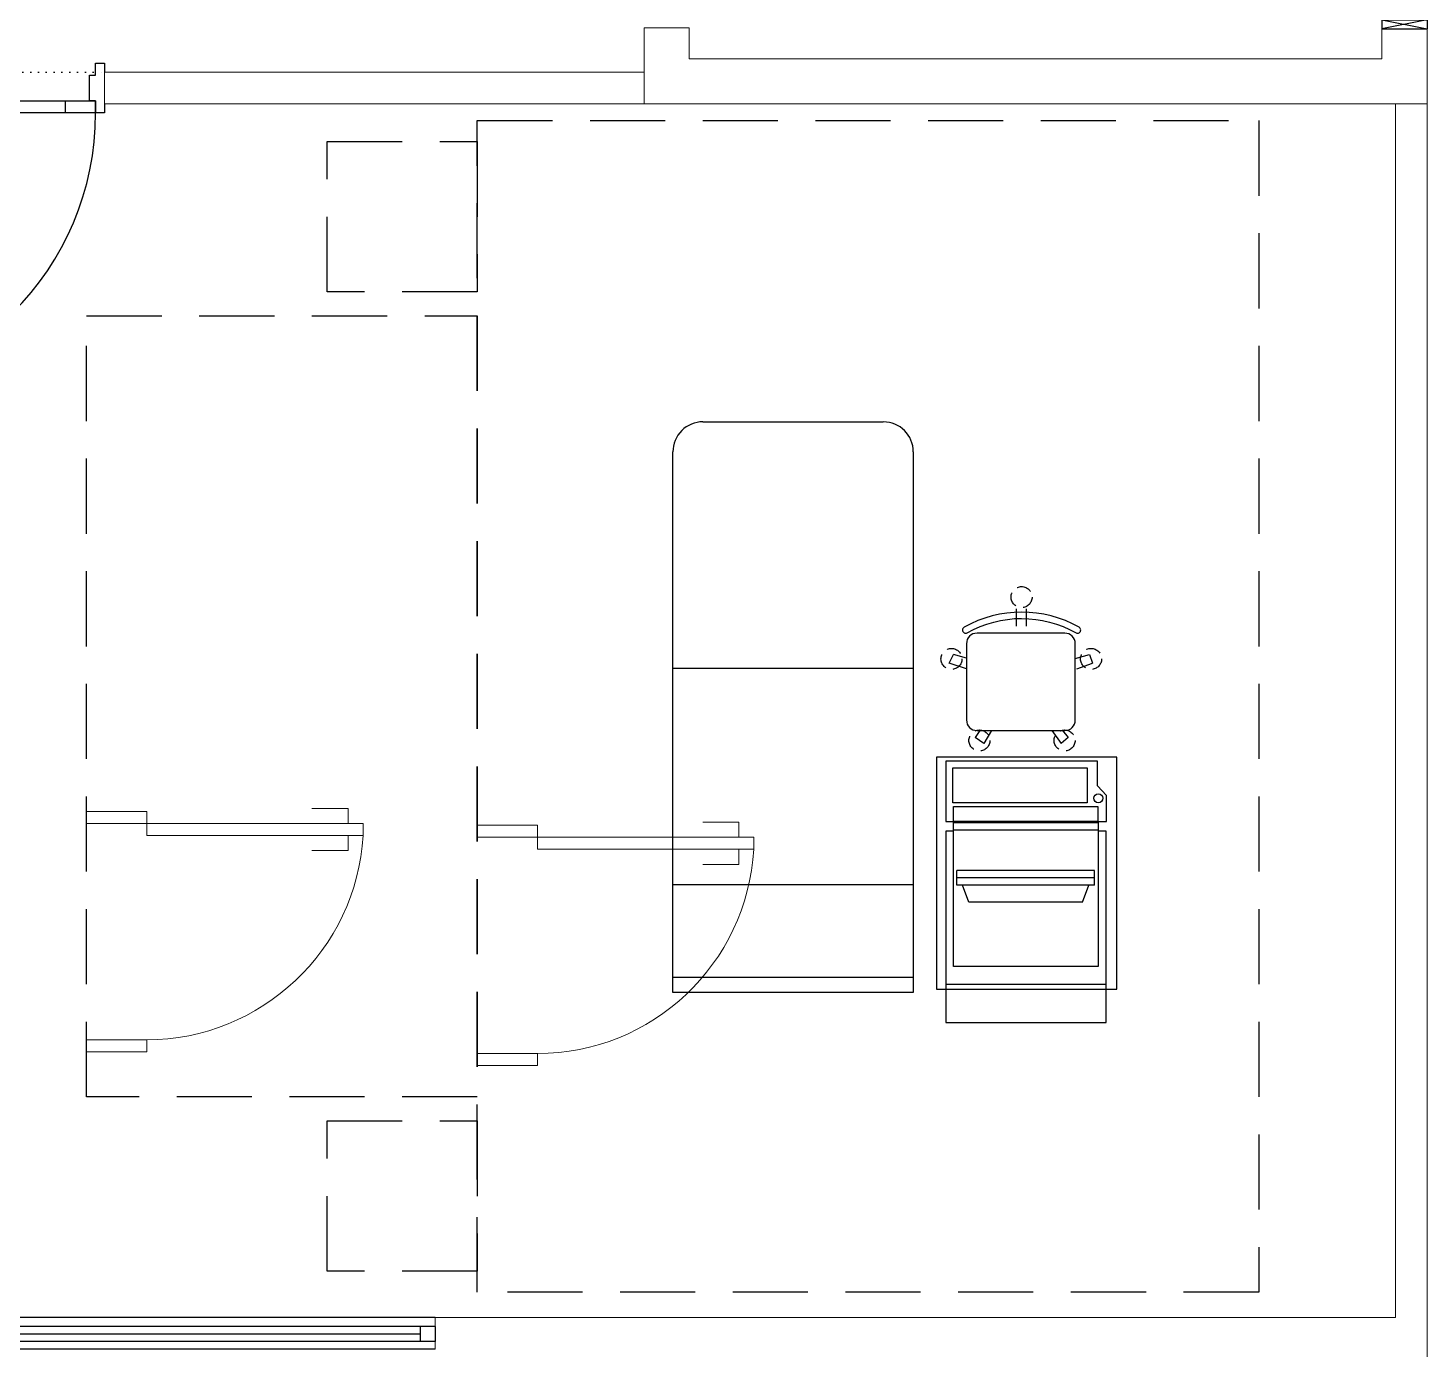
# Model space of a CAD drawing. Extents: x -5598 to 26293, y -3808 to 13850.
# Drawn here: x 3785 to 4250.5, y 11125 to 11564.8 of the extents above; entities that cross this region are included whole.
import ezdxf

# ---------------------------------------------------------------- set-up
doc = ezdxf.new("R2010")
doc.units = 0
doc.header["$LTSCALE"] = 100
doc.header["$MEASUREMENT"] = 0
for name, pattern in [('DASHED2', [0.375, 0.25, -0.125]), ('DOT', [0.25, 0, -0.25]), ('HIDDEN', [0.375, 0.25, -0.125])]:
    doc.linetypes.add(name, pattern=pattern)
for name, color, linetype in [('KA-PEN', 5, 'Continuous'), ('KA-PEN-3 @ 1', 5, 'Continuous'), ('KOR KASA', 1, 'Continuous'), ('TEFRIS TIBBI', 7, 'Continuous')]:
    doc.layers.add(name, color=color, linetype=linetype)
doc.layers.add('Y-DUVAR ALCIPAN', color=94, linetype='Continuous', lineweight=20)
doc.layers.add('Y-DUVAR GAZBETON', color=161, linetype='Continuous', lineweight=20)
doc.styles.add('OLC-50', font='romans.shx', dxfattribs={"width": 0.5, "height": 0.15})

# ---------------------------------------------------------------- blocks, each defined once
blk = doc.blocks.new('Kapı_80x15')
at = {"color": 0, "linetype": 'Continuous', "lineweight": 20}
for p, q in [((-10, 0), (10, 0)), ((-10, -4), (-10, 0)), ((10, 0), (10, -4)), ((10, -4), (-10, -4)), ((10, -4), (82, -4)), ((10, -8), (10, -4)), ((82, -4), (82, -8)), ((82, -8), (10, -8)), ((-10, -80), (-10, -76)), ((-10, -76), (10, -76)), ((10, -76), (10, -80)), ((10, -80), (-10, -80))]:
    blk.add_line(p, q, dxfattribs=at)
at = {"color": 0, "lineweight": 20}
for p, q in [((77, 1), (65, 1)), ((77, -4), (77, 1)), ((77, -8), (77, -13)), ((77, -13), (65, -13))]:
    blk.add_line(p, q, dxfattribs=at)
at = {"color": 0, "linetype": 'Continuous', "lineweight": 20}
blk.add_arc((9.91, -3.79), 72.21, 270.0689, 356.658, dxfattribs=at)
blk = doc.blocks.new('tpn')
at = {"color": 0, "linetype": 'DASHED2'}
for points in [[(279.5, -156.09), (539.5, -156.09), (539.5, -546.09), (279.5, -546.09)], [(229.5, -163.09), (279.5, -163.09), (279.5, -213.09), (229.5, -213.09)], [(149.5, -221.09), (279.5, -221.09), (279.5, -481.09), (149.5, -481.09)], [(229.5, -489.09), (279.5, -489.09), (279.5, -539.09), (229.5, -539.09)]]:
    blk.add_lwpolyline(points, close=True, dxfattribs=at)
at = {"color": 0}
for p in [(159.5, -386.06), (289.5, -390.66)]:
    blk.add_blockref('Kapı_80x15', p, dxfattribs=at)
blk = doc.blocks.new('KOLTUK-OFIS')
at = {"color": 0, "linetype": 'Continuous'}
for p, q in [((-17.87, -13.69), (-17.87, -39.09)), ((14.84, -10.19), (-14.37, -10.19)), ((18.34, -39.09), (18.34, -13.69)), ((-14.37, -42.59), (14.84, -42.59))]:
    blk.add_line(p, q, dxfattribs=at)
for points in [[(-15.49, -7.81), (-13.11, -5.9)], [(-13.64, -10.19), (-15.49, -7.81)], [(-10.1, -10.19), (-13.11, -5.9)], [(10.05, -10.19), (12.62, -5.9)], [(12.62, -5.9), (15.48, -7.81)], [(13.89, -10.19), (15.48, -7.81)], [(-18.35, -30.68), (-23.59, -32.58)], [(-22.63, -35.44), (-23.59, -32.58)], [(18.34, -30.68), (24.06, -32.58)], [(24.06, -32.58), (22.63, -35.44)], [(-17.87, -34.14), (-22.63, -35.44)], [(18.34, -34.27), (22.63, -35.44)], [(-1.67, -44.97), (-1.67, -50.69)], [(1.66, -44.97), (1.66, -50.69)]]:
    blk.add_lwpolyline(points, dxfattribs=at)
blk.add_lwpolyline([(18.1, -42.73, -0.263158), (-18.11, -42.72, 1), (-19.14, -44.55, 0.263158), (19.13, -44.55, 1), (18.1, -42.73)], format="xyb", dxfattribs=at)
at = {"color": 0, "linetype": 'HIDDEN', "ltscale": 0.2}
for centre in [(-14.3, -6.86), (14.05, -6.86), (-23.11, -34.01), (23.34, -34.01), (0.01, -54.59)]:
    blk.add_circle(centre, 3.5, dxfattribs=at)
at = {"color": 0, "linetype": 'Continuous'}
for centre, start, end in [((-14.37, -13.69), 89.999, 179.999), ((14.84, -13.69), 359.999, 89.999), ((-14.37, -39.09), 179.999, 269.999), ((14.84, -39.09), 269.999, 359.999)]:
    blk.add_arc(centre, 3.5, start, end, dxfattribs=at)
blk = doc.blocks.new('Y-ULTRASON')
at = {"color": 0}
for p, q in [((6508.91, -2059.65), (6455.61, -2059.65)), ((6455.61, -2059.65), (6455.61, -2072.35)), ((6508.91, -2072.35), (6508.91, -2059.65)), ((6512.04, -2070.72), (6452.04, -2070.72)), ((6452.04, -2070.72), (6452.04, -2148.01)), ((6512.04, -2148.01), (6512.04, -2070.72)), ((6519.75, -2069.58), (6599.75, -2069.58)), ((6519.75, -2249.58), (6519.75, -2069.58)), ((6519.75, -2069.58), (6599.75, -2069.58)), ((6599.75, -2069.58), (6599.75, -2249.58)), ((6508.91, -2072.35), (6455.61, -2072.35)), ((6455.61, -2072.35), (6455.61, -2123.35)), ((6508.91, -2123.35), (6508.91, -2072.35)), ((6519.75, -2074.58), (6599.75, -2074.58)), ((6458.27, -2078.29), (6506.43, -2078.29)), ((6458.27, -2126.23), (6458.27, -2078.29)), ((6506.43, -2078.29), (6506.43, -2126.23)), ((6463.44, -2099.64), (6461.38, -2105.3)), ((6463.44, -2099.64), (6501.33, -2099.64)), ((6501.33, -2099.64), (6503.39, -2105.3)), ((6459.51, -2105.3), (6459.51, -2110.21)), ((6459.51, -2105.3), (6505.27, -2105.3)), ((6459.51, -2107.75), (6505.27, -2107.75)), ((6505.27, -2105.3), (6505.27, -2110.21)), ((6519.75, -2105.47), (6599.75, -2105.47)), ((6459.51, -2110.21), (6505.27, -2110.21)), ((6508.94, -2126.5), (6455.52, -2126.5)), ((6455.52, -2126.5), (6455.52, -2135.21)), ((6455.61, -2123.35), (6458.36, -2123.35)), ((6506.43, -2126.23), (6458.27, -2126.23)), ((6458.36, -2131.59), (6458.36, -2126.53)), ((6458.36, -2126.53), (6506.44, -2126.53)), ((6458.51, -2123.62), (6506.36, -2123.62)), ((6506.44, -2123.35), (6508.91, -2123.35)), ((6506.44, -2126.53), (6506.44, -2131.59)), ((6508.94, -2146.65), (6508.94, -2126.5)), ((6506.44, -2131.59), (6458.36, -2131.59)), ((6455.52, -2135.21), (6458.5, -2138.42)), ((6461.86, -2144.42), (6461.86, -2132.71)), ((6461.86, -2132.71), (6506.65, -2132.71)), ((6506.65, -2132.71), (6506.65, -2144.42)), ((6458.5, -2138.42), (6458.5, -2146.65)), ((6506.65, -2144.42), (6461.86, -2144.42)), ((6452.04, -2148.01), (6512.04, -2148.01)), ((6458.5, -2146.65), (6508.94, -2146.65)), ((6519.75, -2177.43), (6599.75, -2177.43)), ((6589.75, -2259.58), (6529.75, -2259.58))]:
    blk.add_line(p, q, dxfattribs=at)
blk.add_circle((6458.19, -2134.29), 1.49, dxfattribs=at)
for centre, start, end in [((6529.75, -2249.58), 180, 270), ((6589.75, -2249.58), 270, 0)]:
    blk.add_arc(centre, 10, start, end, dxfattribs=at)
blk.add_blockref('KOLTUK-OFIS', (6483.72, -2146.65), dxfattribs=at)
blk = doc.blocks.new('*U190')
at = {"color": 0, "linetype": 'DOT', "ltscale": 0.1}
blk.add_line((-100, 15), (0, 15), dxfattribs=at)
at = {"color": 0, "lineweight": -2}
for p, q in [((-87, 1.5), (-87, 5.5)), ((-50, 7.5), (-50, 7.5)), ((-13, 1.5), (-13, 5.5)), ((-97, 1.5), (-97, -92.5))]:
    blk.add_line(p, q, dxfattribs=at)
for points in [[(-100, 4.5), (-100, 1.5), (-97, 1.5), (-97, 5.5), (-95, 5.5), (-95, 14), (-97, 14), (-97, 18), (-100, 18), (-100, 15)], [(0, 4.5), (0, 1.5), (-3, 1.5), (-3, 5.5), (-5, 5.5), (-5, 14), (-3, 14), (-3, 18), (0, 18), (0, 15)]]:
    blk.add_lwpolyline(points, dxfattribs=at)
blk.add_lwpolyline([(-97, 1.5), (-97, 5.5), (-3, 5.5), (-3, 1.5)], close=True, dxfattribs=at)
blk.add_arc((-97, 1.5), 94, 270, 0, dxfattribs=at)
at = {"style": 'OLC-50', "width": 0.5, "flags": 1}
for tag, p in [('K-NO', (-172.76, -83.82)), ('K-KANRENK', (7.69, -88.79)), ('K-BLOK', (-173.43, -120.56)), ('K-KASRENK', (8.75, -126.74)), ('K-KAT', (-174.31, -156.03)), ('K-TAMACILMA', (7.23, -165.71)), ('K-MAHALKOD', (-173.25, -193.98)), ('K-FOTOSEL', (8.17, -201.71)), ('K-MAHALAD', (-174.78, -232.95)), ('K-HERMETIK', (10.08, -236.3)), ('K-ACILISYON', (-173.83, -268.95)), ('K-HIDROLIK', (7.79, -270.16)), ('K-YANGIN', (-171.93, -303.54)), ('K-KART', (9.62, -303.83)), ('K-KANATTIP', (-174.21, -337.41)), ('K-BAND', (8.17, -345.67)), ('K-KANATMALZ', (-172.39, -371.07)), ('K-MENFEZ', (10.08, -380.26)), ('K-KASAMALZ', (-171.37, -410.06)), ('K-PBAR', (7.79, -414.12)), ('K-KASATIP', (-172.05, -446.79)), ('K-ELEKTRIKLI', (9.62, -447.79)), ('K-DUVAR', (-172.05, -485.23)), ('K-TIP', (9.62, -486.44)), ('K-REZ1', (9.62, -524.33)), ('K-REZ2', (9.62, -560.76)), ('K-REZ3', (9.62, -600.74))]:
    blk.add_attdef(tag, p, '', height=30, dxfattribs=at)
blk = doc.blocks.new('*U91')
at = {"layer": 'KOR KASA'}
for p, q in [((0, 126), (15, 126)), ((15, 126), (15, 123)), ((0, 3), (0, 0)), ((0, 3), (15, 3)), ((15, 3), (15, 0))]:
    blk.add_line(p, q, dxfattribs=at)
for points in [[(15, 126), (0, 123)], [(0, 126), (15, 123)], [(0, 126), (0, 123)], [(0, 123), (15, 123)], [(15, 3), (0, 0)], [(0, 3), (15, 0)], [(0, 0), (15, 0)]]:
    blk.add_lwpolyline(points, dxfattribs=at)
blk = doc.blocks.new('TPN-CAMEKAN2')
at = {"color": 0}
for p, q in [((0, 10.5), (-220, 10.5)), ((0, 7.5), (-220, 7.5)), ((-220, 7.5), (-220, 2.5)), ((-215, 7.5), (-215, 2.5)), ((-5, 5), (-215, 5)), ((-5, 7.5), (-5, 2.5)), ((0, 7.5), (0, 2.5)), ((0, 2.5), (-220, 2.5)), ((0, 0), (-220, 0))]:
    blk.add_line(p, q, dxfattribs=at)

msp = doc.modelspace()

# ---------------------------------------------------------------- linework, layer by layer
at = {"layer": 'Y-DUVAR ALCIPAN'}
for p, q in [((3810.50004, 11550), (3990, 11550)), ((3810.50004, 11550), (3810.50004, 11539.5)), ((3810.50004, 11539.5), (3990, 11539.5)), ((4240, 11135.50003), (4240, 11539.5)), ((4250.5, 11100.00004), (4250.5, 11539.5)), ((3920.50005, 11135.50003), (3920.50005, 11125.00005)), ((3920.50005, 11135.50003), (4240, 11135.50003))]:
    msp.add_line(p, q, dxfattribs=at)
at = {"layer": 'Y-DUVAR GAZBETON'}
for p, q in [((3990, 11539.5), (3990, 11564.75)), ((4005, 11564.75), (3990, 11564.75)), ((4005, 11554.5), (4005, 11564.75)), ((4235.5, 11554.5), (4235.5, 11564.5)), ((4250.5, 11564.5), (4235.5, 11564.5)), ((4250.5, 11539.5), (4250.5, 11564.5)), ((4005, 11554.5), (4235.5, 11554.5)), ((3990, 11539.5), (4250.5, 11539.5))]:
    msp.add_line(p, q, dxfattribs=at)

# ---------------------------------------------------------------- block references
at = {"layer": 'KA-PEN'}
msp.add_blockref('TPN-CAMEKAN2', (3920.50005, 11125.00005), dxfattribs=at)
at = {"layer": 'KA-PEN-3 @ 1'}
msp.add_blockref('*U190', (3810.50004, 11535), dxfattribs=at)
at = {"layer": 'KOR KASA'}
msp.add_blockref('*U91', (4235.5, 11564.5), dxfattribs=at)
at = {"layer": 'TEFRIS TIBBI', "color": 17}
msp.add_blockref('tpn', (3655.00001, 11690), dxfattribs=at)
at = {"layer": 'TEFRIS TIBBI', "color": 17, "rotation": 180}
msp.add_blockref('Y-ULTRASON', (10599.33207, 9174.05573), dxfattribs=at)

doc.saveas('drawing.dxf')
